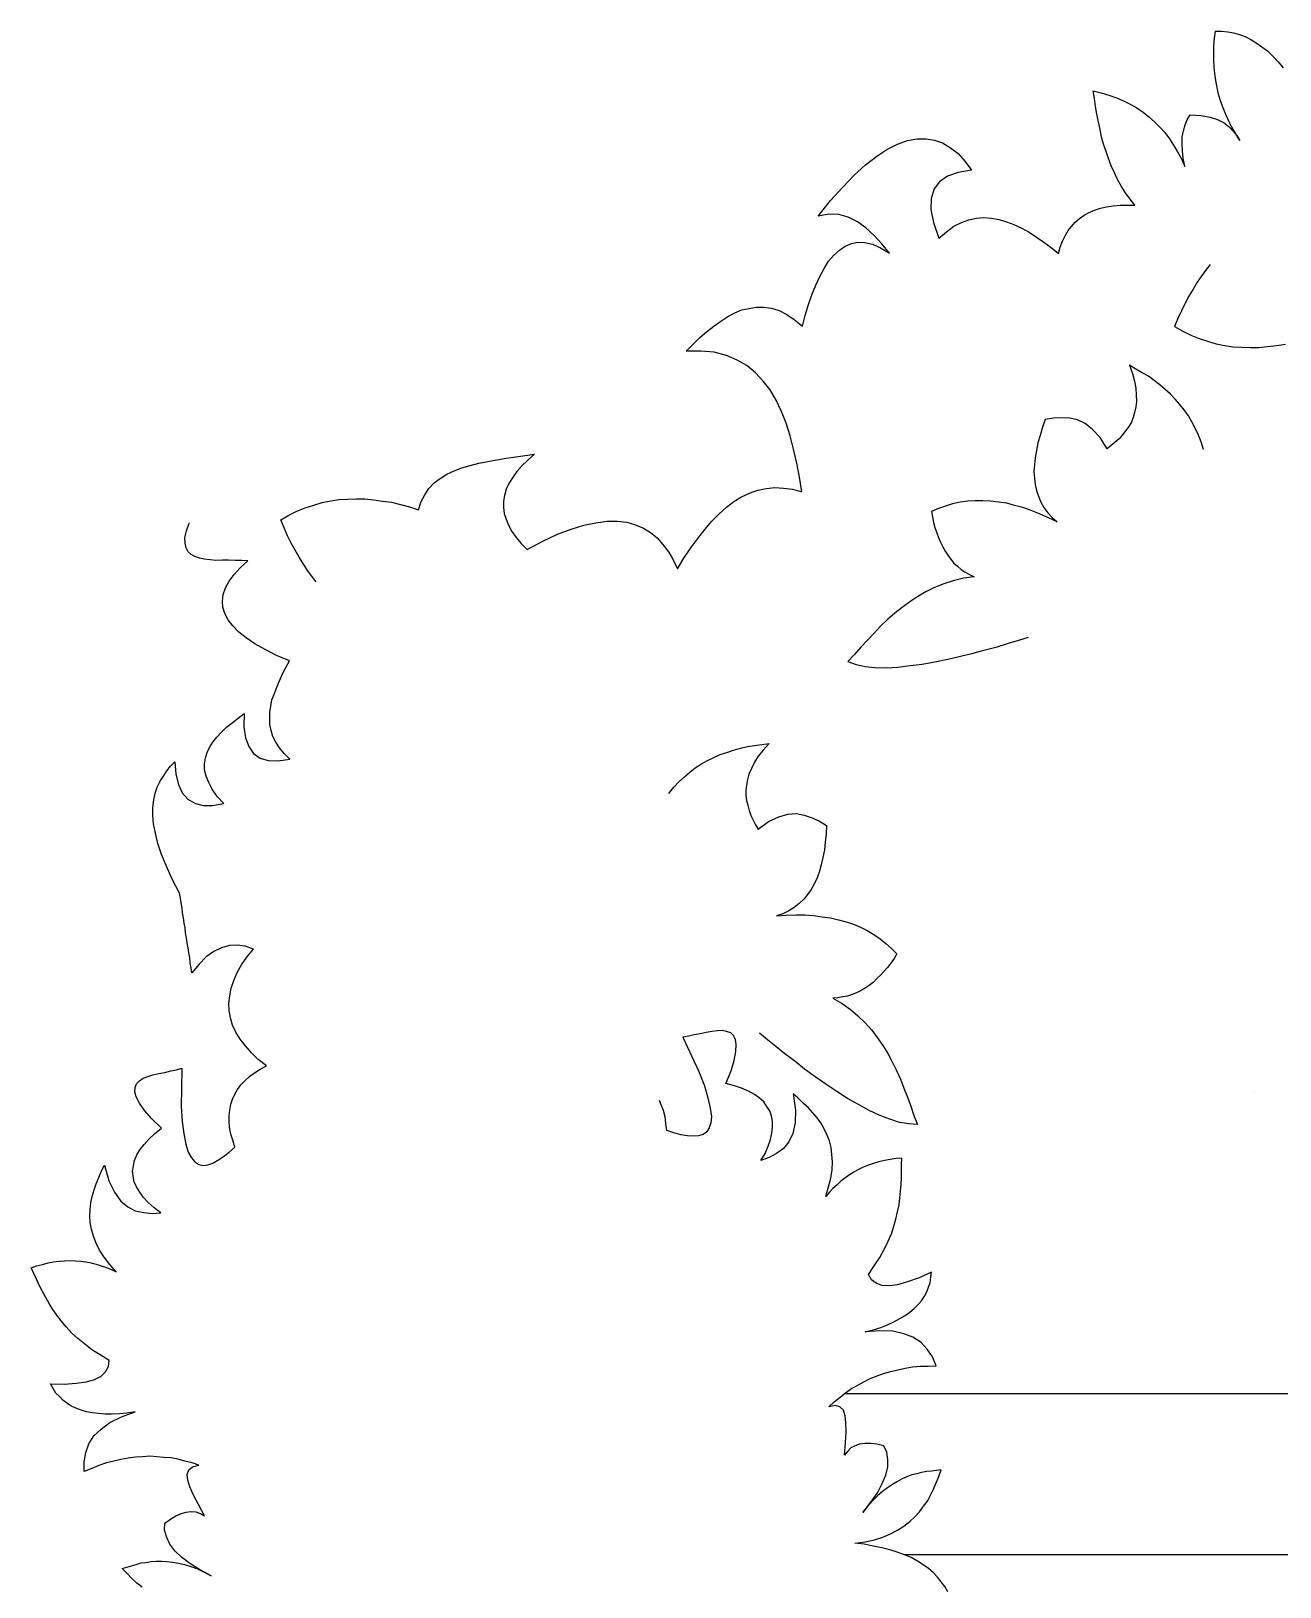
# Model space of a CAD drawing. Extents: x -24232 to 27340, y -23039 to 23489.
# Drawn here: x -17130.8 to -16743, y -18499.5 to -18016.2 of the extents above; entities that cross this region are included whole.
import ezdxf

# ---------------------------------------------------------------- set-up
doc = ezdxf.new("R2010")
doc.units = 0
doc.header["$LTSCALE"] = 10
for name, color, linetype in [('0-PLANTS', 11, 'CONTINUOUS'), ('1', 1, 'CONTINUOUS'), ('3', 3, 'CONTINUOUS')]:
    doc.layers.add(name, color=color, linetype=linetype)

msp = doc.modelspace()

# ---------------------------------------------------------------- linework, layer by layer
at = {"layer": '0-PLANTS', "color": 11}
msp.add_lwpolyline([(-16750.79, -18346.05), (-16750.79, -18346.05)], close=True, dxfattribs=at)
at = {"layer": '1'}
for points in [[(-17042.25, -18187.28), (-17043.39, -18185.88), (-17044.81, -18183.86), (-17046.23, -18181.83), (-17047.53, -18179.66), (-17048.83, -18177.48), (-17049.99, -18175.3), (-17051.17, -18172.97), (-17052.22, -18170.51), (-17053.28, -18168.04), (-17053.28, -18168.04), (-17050.72, -18166.56), (-17048.26, -18165.37), (-17045.66, -18164.3), (-17043.03, -18163.5), (-17040.4, -18162.7), (-17037.74, -18162.17), (-17035.21, -18161.78), (-17032.51, -18161.65), (-17029.82, -18161.52), (-17027.11, -18161.52), (-17024.37, -18161.8), (-17021.63, -18162.2), (-17018.88, -18162.61), (-17016.1, -18163.28), (-17013.33, -18163.96), (-17010.53, -18164.9), (-17010.53, -18164.9), (-17009.69, -18162.38), (-17008.55, -18160.23), (-17007.25, -18158.34), (-17005.66, -18156.56), (-17003.77, -18155.16), (-17001.73, -18153.87), (-16999.4, -18152.83), (-16997.05, -18151.92), (-16994.42, -18151.12), (-16991.78, -18150.45), (-16988.99, -18149.9), (-16986.2, -18149.36), (-16983.26, -18148.93), (-16980.32, -18148.51), (-16977.39, -18148.08), (-16974.45, -18147.66), (-16974.45, -18147.66), (-16976.57, -18149.49), (-16978.42, -18151.3), (-16980.01, -18153.08), (-16981.31, -18154.97), (-16982.49, -18156.71), (-16983.26, -18158.55), (-16983.74, -18160.49), (-16984.11, -18162.29), (-16984.06, -18164.18), (-16983.87, -18166.06), (-16983.28, -18167.89), (-16982.56, -18169.72), (-16981.56, -18171.65), (-16980.15, -18173.54), (-16978.61, -18175.42), (-16976.8, -18177.27), (-16976.8, -18177.27), (-16971.92, -18174.63), (-16967.38, -18172.55), (-16963.08, -18170.91), (-16959.13, -18169.71), (-16955.42, -18168.93), (-16951.95, -18168.45), (-16948.83, -18168.42), (-16945.82, -18168.8), (-16943.16, -18169.62), (-16940.63, -18170.59), (-16938.46, -18172), (-16936.4, -18173.69), (-16934.58, -18175.68), (-16932.86, -18177.94), (-16931.39, -18180.51), (-16930.04, -18183.22), (-16930.04, -18183.22), (-16928.06, -18179.91), (-16925.94, -18176.72), (-16923.79, -18173.8), (-16921.63, -18171.01), (-16919.44, -18168.49), (-16917.23, -18166.24), (-16914.86, -18164.11), (-16912.6, -18162.4), (-16910.17, -18160.94), (-16907.71, -18159.75), (-16905.1, -18158.82), (-16902.57, -18158.3), (-16899.89, -18158.03), (-16897.17, -18158.17), (-16894.42, -18158.57), (-16891.5, -18159.37), (-16891.5, -18159.37), (-16892.22, -18154.84), (-16893.06, -18150.45), (-16894.03, -18146.08), (-16895.11, -18141.99), (-16896.31, -18138.04), (-16897.76, -18134.39), (-16899.46, -18130.91), (-16901.26, -18127.7), (-16903.43, -18124.93), (-16905.86, -18122.33), (-16908.51, -18120.15), (-16911.52, -18118.42), (-16914.91, -18116.99), (-16918.67, -18116.01), (-16922.77, -18115.6), (-16927.37, -18115.65), (-16927.37, -18115.65), (-16925.27, -18113.55), (-16923.18, -18111.45), (-16921.06, -18109.61), (-16918.79, -18107.9), (-16916.64, -18106.33), (-16914.48, -18104.9), (-16912.3, -18103.74), (-16910.08, -18102.84), (-16907.83, -18102.35), (-16905.56, -18101.99), (-16903.26, -18102.03), (-16900.92, -18102.34), (-16898.55, -18103.06), (-16896.13, -18104.31), (-16893.81, -18105.84), (-16891.3, -18107.89), (-16891.3, -18107.89), (-16890.41, -18104.55), (-16889.39, -18101.2), (-16888.34, -18098.12), (-16887.14, -18095.16), (-16885.92, -18092.46), (-16884.54, -18090.02), (-16883.14, -18087.72), (-16881.57, -18085.8), (-16879.82, -18084.28), (-16878.05, -18083.02), (-16876.1, -18082.15), (-16874.11, -18081.82), (-16871.93, -18081.87), (-16869.57, -18082.45), (-16867.03, -18083.56), (-16864.29, -18085.18), (-16864.29, -18085.18), (-16866.61, -18082.3), (-16869.04, -18079.69), (-16871.57, -18077.37), (-16874.19, -18075.46), (-16877.05, -18073.98), (-16879.97, -18073.19), (-16883.09, -18073.09), (-16886.42, -18073.69), (-16886.42, -18073.69), (-16882.57, -18068.84), (-16878.78, -18064.67), (-16875.22, -18060.94), (-16871.74, -18057.75), (-16868.21, -18055.1), (-16865.03, -18053.03), (-16861.81, -18051.35), (-16858.67, -18050.23), (-16855.75, -18049.67), (-16852.91, -18049.66), (-16850.29, -18050.08), (-16847.77, -18050.91), (-16845.32, -18052.43), (-16842.98, -18054.23), (-16840.85, -18056.59), (-16838.81, -18059.37), (-16838.81, -18059.37), (-16842.93, -18060.19), (-16846.2, -18061.32), (-16848.74, -18063.06), (-16850.42, -18065.26), (-16851.35, -18068.19), (-16851.42, -18071.59), (-16850.61, -18075.7), (-16848.91, -18080.55), (-16848.91, -18080.55), (-16846.53, -18078.55), (-16844.26, -18076.84), (-16841.94, -18075.66), (-16839.58, -18074.89), (-16837.19, -18074.38), (-16834.92, -18074.15), (-16832.6, -18074.33), (-16830.25, -18074.78), (-16827.88, -18075.49), (-16825.63, -18076.35), (-16823.21, -18077.47), (-16820.92, -18078.73), (-16818.6, -18080.26), (-16816.29, -18081.79), (-16814.09, -18083.47), (-16811.74, -18085.27), (-16811.74, -18085.27), (-16811.26, -18083.33), (-16810.49, -18081.49), (-16809.71, -18079.79), (-16808.79, -18078.21), (-16807.7, -18076.88), (-16806.61, -18075.56), (-16805.23, -18074.47), (-16803.84, -18073.39), (-16802.3, -18072.56), (-16800.61, -18071.85), (-16798.77, -18071.26), (-16796.92, -18070.81), (-16794.79, -18070.46), (-16792.64, -18070.25), (-16790.47, -18070.31), (-16788.03, -18070.34), (-16788.03, -18070.34), (-16789.57, -18068.46), (-16790.99, -18066.43), (-16792.26, -18064.52), (-16793.43, -18062.34), (-16794.44, -18060.27), (-16795.47, -18058.07), (-16796.23, -18055.84), (-16797, -18053.62), (-16797.76, -18051.39), (-16798.38, -18049.15), (-16798.89, -18046.76), (-16799.4, -18044.38), (-16799.9, -18041.99), (-16800.28, -18039.59), (-16800.65, -18037.19), (-16801.02, -18034.79), (-16801.02, -18034.79), (-16798.53, -18035.35), (-16796.16, -18036.07), (-16793.77, -18036.91), (-16791.64, -18037.92), (-16789.51, -18038.93), (-16787.5, -18040.09), (-16785.48, -18041.38), (-16783.71, -18042.83), (-16781.93, -18044.41), (-16780.28, -18046.01), (-16778.75, -18047.75), (-16777.35, -18049.65), (-16776.06, -18051.68), (-16774.78, -18053.72), (-16773.61, -18055.91), (-16772.57, -18058.25), (-16772.57, -18058.25), (-16773.09, -18055.72), (-16773.31, -18053.44), (-16773.41, -18051.15), (-16773.34, -18049.11), (-16772.98, -18047.18), (-16772.49, -18045.37), (-16771.83, -18043.82), (-16770.9, -18042.24), (-16770.9, -18042.24), (-16767.49, -18042.44), (-16764.73, -18042.98), (-16762.36, -18043.7), (-16760.36, -18044.72), (-16758.76, -18045.91), (-16757.54, -18047.28), (-16756.45, -18048.66), (-16755.49, -18050.19), (-16755.49, -18050.19), (-16756.77, -18048.15), (-16757.92, -18046.1), (-16758.93, -18044.17), (-16759.81, -18042.09), (-16760.69, -18040.01), (-16761.44, -18037.92), (-16762.06, -18035.81), (-16762.54, -18033.69), (-16762.88, -18031.56), (-16763.23, -18029.43), (-16763.44, -18027.28), (-16763.52, -18025.12), (-16763.6, -18022.96), (-16763.54, -18020.79), (-16763.36, -18018.47), (-16763.04, -18016.27), (-16763.04, -18016.27), (-16761.15, -18016.22), (-16759.23, -18016.44), (-16757.43, -18016.8), (-16755.62, -18017.3), (-16753.8, -18017.93), (-16752.09, -18018.85), (-16750.36, -18019.9), (-16748.62, -18021.08), (-16746.86, -18022.39), (-16745.21, -18023.99), (-16743.55, -18025.72), (-16742.01, -18027.6)], [(-16764.71, -18088.77), (-16765.85, -18090.16), (-16767.27, -18092.18), (-16768.69, -18094.21), (-16769.99, -18096.38), (-16771.29, -18098.56), (-16772.45, -18100.75), (-16773.63, -18103.07), (-16774.69, -18105.54), (-16775.74, -18108), (-16775.74, -18108), (-16773.18, -18109.48), (-16770.72, -18110.67), (-16768.12, -18111.74), (-16765.49, -18112.54), (-16762.86, -18113.34), (-16760.21, -18113.87), (-16757.67, -18114.26), (-16754.98, -18114.39), (-16752.28, -18114.52), (-16749.57, -18114.52), (-16746.84, -18114.24), (-16744.09, -18113.84), (-16741.34, -18113.43)], [(-16766.79, -18146.19), (-16766.79, -18146.19), (-16767.49, -18143.81), (-16768.31, -18141.71), (-16769.33, -18139.59), (-16770.36, -18137.65), (-16771.4, -18135.72), (-16772.73, -18133.85), (-16774.08, -18132.17), (-16775.53, -18130.57), (-16776.99, -18128.97), (-16778.66, -18127.55), (-16780.32, -18126.12), (-16782.09, -18124.78), (-16783.86, -18123.43), (-16785.76, -18122.36), (-16787.74, -18121.19), (-16789.72, -18120.01), (-16789.72, -18120.01), (-16788.85, -18122.6), (-16788.15, -18124.98), (-16787.81, -18127.12), (-16787.66, -18129.25), (-16787.59, -18131.27), (-16787.78, -18132.97), (-16788.15, -18134.66), (-16788.61, -18136.24), (-16789.16, -18137.71), (-16789.97, -18139.06), (-16790.88, -18140.31), (-16791.88, -18141.63), (-16792.98, -18142.86), (-16794.15, -18143.97), (-16795.41, -18144.99), (-16796.67, -18146), (-16796.67, -18146), (-16798.79, -18142.51), (-16801.19, -18139.95), (-16803.49, -18138.16), (-16805.85, -18136.95), (-16808.29, -18136.49), (-16810.86, -18136.31), (-16813.36, -18136.42), (-16815.91, -18136.91), (-16815.91, -18136.91), (-16816.75, -18139.31), (-16817.5, -18141.81), (-16818.23, -18144.13), (-16818.58, -18146.49), (-16819.02, -18148.74), (-16819.25, -18150.83), (-16819.39, -18153.01), (-16819.24, -18155.14), (-16819.07, -18157.08), (-16818.6, -18158.95), (-16818.03, -18160.74), (-16817.26, -18162.54), (-16816.29, -18164.18), (-16815.13, -18165.84), (-16813.76, -18167.33), (-16812.18, -18168.66), (-16812.18, -18168.66), (-16814.92, -18167.4), (-16817.66, -18166.14), (-16820.23, -18165.1), (-16822.82, -18164.24), (-16825.43, -18163.57), (-16827.85, -18162.92), (-16830.4, -18162.55), (-16832.86, -18162.28), (-16835.24, -18162.12), (-16837.64, -18162.14), (-16839.95, -18162.28), (-16842.29, -18162.6), (-16844.64, -18163.11), (-16846.83, -18163.83), (-16849.02, -18164.55), (-16851.23, -18165.46), (-16851.23, -18165.46), (-16850.93, -18167.12), (-16850.55, -18168.89), (-16850.14, -18170.46), (-16849.55, -18172.06), (-16849.04, -18173.56), (-16848.43, -18174.96), (-16847.73, -18176.48), (-16847.01, -18177.8), (-16846.19, -18179.04), (-16845.26, -18180.2), (-16844.25, -18181.46), (-16843.11, -18182.45), (-16841.97, -18183.43), (-16840.81, -18184.23), (-16839.46, -18185.05), (-16838.01, -18185.78), (-16838.01, -18185.78), (-16841.31, -18186.19), (-16844.47, -18186.99), (-16847.35, -18187.93), (-16850.25, -18189.05), (-16852.98, -18190.38), (-16855.44, -18191.84), (-16857.92, -18193.48), (-16860.32, -18195.24), (-16862.63, -18197.09), (-16864.86, -18199.05), (-16867, -18201.12), (-16869.06, -18203.29), (-16871.12, -18205.47), (-16873.17, -18207.64), (-16875.15, -18209.92), (-16877.2, -18212.09), (-16877.2, -18212.09), (-16874.61, -18212.94), (-16871.81, -18213.63), (-16868.68, -18213.88), (-16865.14, -18213.98), (-16861.67, -18213.78), (-16857.88, -18213.33), (-16854.09, -18212.88), (-16850.18, -18212.16), (-16846.16, -18211.35), (-16842.23, -18210.43), (-16838.3, -18209.52), (-16834.53, -18208.4), (-16830.79, -18207.46), (-16827.32, -18206.4), (-16824.14, -18205.41), (-16821.07, -18204.5)], [(-17096.29, -18499.66), (-17097.93, -18498.35), (-17099.45, -18496.89), (-17100.97, -18495.43), (-17102.5, -18493.84), (-17102.5, -18493.84), (-17101.06, -18493.4), (-17099.61, -18492.97), (-17098.17, -18492.54), (-17096.59, -18492.1), (-17095.12, -18491.93), (-17093.52, -18491.62), (-17091.9, -18491.58), (-17090.28, -18491.53), (-17088.64, -18491.62), (-17086.86, -18491.83), (-17085.06, -18492.17), (-17083.11, -18492.63), (-17081.14, -18493.23), (-17079.16, -18493.96), (-17077.02, -18494.94), (-17074.86, -18496.06), (-17074.86, -18496.06), (-17078.46, -18494.15), (-17081.51, -18492.32), (-17084.04, -18490.3), (-17086.16, -18488.36), (-17087.75, -18486.23), (-17088.66, -18484.16), (-17089.31, -18481.93), (-17089.28, -18479.76), (-17089.28, -18479.76), (-17087.53, -18478.48), (-17085.87, -18477.48), (-17084.19, -18476.75), (-17082.61, -18476.31), (-17081.14, -18476.14), (-17079.64, -18476.25), (-17078.22, -18476.77), (-17076.93, -18477.44), (-17076.93, -18477.44), (-17078.8, -18473.99), (-17080.35, -18471.04), (-17081.45, -18468.45), (-17082.09, -18466.35), (-17082.29, -18464.61), (-17081.76, -18463.2), (-17080.65, -18462.26), (-17078.67, -18461.77), (-17078.67, -18461.77), (-17080.78, -18461.05), (-17083.01, -18460.49), (-17085.11, -18459.91), (-17087.33, -18459.48), (-17089.52, -18459.31), (-17091.71, -18459.15), (-17093.89, -18458.98), (-17096.19, -18459.1), (-17098.34, -18459.21), (-17100.61, -18459.59), (-17102.87, -18459.98), (-17105.11, -18460.5), (-17107.36, -18461.02), (-17109.71, -18461.82), (-17111.92, -18462.75), (-17114.25, -18463.68), (-17114.25, -18463.68), (-17114.31, -18460.71), (-17113.82, -18457.81), (-17112.9, -18455.13), (-17111.27, -18452.64), (-17109.07, -18450.5), (-17106.32, -18448.43), (-17102.72, -18446.68), (-17098.42, -18445.11), (-17098.42, -18445.11), (-17100.95, -18445.53), (-17103.36, -18445.8), (-17105.65, -18445.92), (-17107.82, -18445.89), (-17109.88, -18445.71), (-17111.79, -18445.51), (-17113.6, -18445.17), (-17115.28, -18444.68), (-17116.84, -18444.04), (-17118.27, -18443.38), (-17119.73, -18442.46), (-17120.92, -18441.51), (-17121.99, -18440.41), (-17123.06, -18439.31), (-17123.89, -18437.91), (-17124.73, -18436.51), (-17124.73, -18436.51), (-17120.51, -18436.58), (-17116.75, -18436.3), (-17113.55, -18435.81), (-17111.05, -18435.13), (-17109, -18434.08), (-17107.66, -18432.72), (-17106.75, -18431.12), (-17106.55, -18429.2), (-17106.55, -18429.2), (-17109.32, -18427.48), (-17111.94, -18425.87), (-17114.17, -18424.08), (-17116.26, -18422.42), (-17118.22, -18420.6), (-17119.92, -18418.75), (-17121.33, -18417.01), (-17122.76, -18415.14), (-17124.04, -18413.38), (-17125.2, -18411.48), (-17126.21, -18409.69), (-17127.24, -18407.77), (-17128.12, -18405.97), (-17128.99, -18404.17), (-17129.89, -18402.23), (-17130.76, -18400.43), (-17130.76, -18400.43), (-17129.07, -18399.84), (-17127.22, -18399.36), (-17125.51, -18398.9), (-17123.78, -18398.57), (-17122.04, -18398.38), (-17120.44, -18398.2), (-17118.68, -18398.14), (-17117.04, -18398.23), (-17115.41, -18398.32), (-17113.75, -18398.55), (-17112.09, -18398.9), (-17110.55, -18399.28), (-17109.01, -18399.78), (-17107.33, -18400.27), (-17105.9, -18400.93), (-17104.32, -18401.7), (-17104.32, -18401.7), (-17106.34, -18399.35), (-17108.08, -18397.1), (-17109.54, -18394.96), (-17110.6, -18392.77), (-17111.39, -18390.55), (-17112.03, -18388.46), (-17112.4, -18386.33), (-17112.49, -18384.3), (-17112.44, -18382.26), (-17112.26, -18380.21), (-17111.8, -18378.26), (-17111.22, -18376.16), (-17110.61, -18374.33), (-17109.75, -18372.34), (-17108.88, -18370.34), (-17108.01, -18368.48), (-17108.01, -18368.48), (-17106.65, -18373.35), (-17104.9, -18376.95), (-17102.96, -18379.72), (-17100.73, -18381.51), (-17098.42, -18382.74), (-17095.79, -18383.26), (-17093.19, -18383.52), (-17090.49, -18383.35), (-17090.49, -18383.35), (-17092.56, -18381.82), (-17094.38, -18380.12), (-17095.91, -18378.53), (-17097.04, -18376.89), (-17098.04, -18375.24), (-17098.75, -18373.69), (-17099.08, -18371.97), (-17099.26, -18370.36), (-17099.03, -18368.71), (-17098.68, -18367.04), (-17097.92, -18365.33), (-17097.01, -18363.74), (-17095.7, -18362.1), (-17094.14, -18360.3), (-17092.41, -18358.75), (-17090.3, -18357.03), (-17090.3, -18357.03), (-17093.33, -18354.11), (-17095.52, -18351.51), (-17097.13, -18349.24), (-17098.15, -18347.32), (-17098.6, -18345.75), (-17098.48, -18344.38), (-17098.06, -18343.25), (-17097.08, -18342.32), (-17095.95, -18341.52), (-17094.52, -18340.95), (-17092.94, -18340.51), (-17091.1, -18340.03), (-17089.24, -18339.69), (-17087.39, -18339.21), (-17085.67, -18338.89), (-17083.95, -18338.43), (-17083.95, -18338.43), (-17084.06, -18344.81), (-17084.13, -18350.24), (-17083.88, -18354.96), (-17083.32, -18358.83), (-17082.69, -18362.01), (-17082.01, -18364.51), (-17081, -18366.3), (-17079.91, -18367.53), (-17078.73, -18368.35), (-17077.35, -18368.61), (-17075.88, -18368.44), (-17074.31, -18367.86), (-17072.78, -18367.01), (-17071.01, -18365.87), (-17069.27, -18364.46), (-17067.54, -18362.91), (-17067.54, -18362.91), (-17068.18, -18360.81), (-17068.81, -18358.85), (-17069.16, -18356.85), (-17069.24, -18354.96), (-17069.31, -18353.07), (-17069.09, -18351.42), (-17068.75, -18349.62), (-17068.24, -18348.07), (-17067.47, -18346.49), (-17066.68, -18345.05), (-17065.62, -18343.58), (-17064.4, -18342.36), (-17062.93, -18340.97), (-17061.42, -18339.86), (-17059.65, -18338.71), (-17057.73, -18337.68), (-17057.73, -18337.68), (-17060.26, -18335.66), (-17062.39, -18333.59), (-17064.25, -18331.49), (-17065.84, -18329.36), (-17067.17, -18327.21), (-17068.22, -18325.02), (-17068.88, -18322.79), (-17069.26, -18320.52), (-17069.38, -18318.23), (-17069.1, -18315.9), (-17068.68, -18313.54), (-17067.86, -18311.15), (-17066.78, -18308.72), (-17065.42, -18306.27), (-17063.79, -18303.92), (-17061.76, -18301.39), (-17061.76, -18301.39), (-17064.31, -18300.45), (-17066.78, -18300.18), (-17069.2, -18300.31), (-17071.7, -18301), (-17074.01, -18302.2), (-17076.41, -18303.83), (-17078.59, -18306.1), (-17080.87, -18308.8), (-17080.87, -18308.8), (-17081.05, -18307.19), (-17081.35, -18305.73), (-17081.52, -18304.12), (-17081.84, -18302.53), (-17082, -18301.06), (-17082.31, -18299.46), (-17082.48, -18297.99), (-17082.79, -18296.4), (-17082.97, -18294.79), (-17083.26, -18293.33), (-17083.44, -18291.73), (-17083.76, -18290.13), (-17083.92, -18288.66), (-17084.23, -18287.07), (-17084.39, -18285.59), (-17084.71, -18284), (-17084.71, -18284), (-17086.95, -18279.64), (-17088.75, -18275.64), (-17090.24, -18272.01), (-17091.43, -18268.61), (-17092.19, -18265.44), (-17092.79, -18262.53), (-17092.95, -18259.83), (-17092.95, -18257.39), (-17092.67, -18255.06), (-17092.22, -18252.97), (-17091.61, -18251.14), (-17090.73, -18249.28), (-17089.69, -18247.67), (-17088.65, -18246.07), (-17087.46, -18244.58), (-17086.12, -18243.21), (-17086.12, -18243.21), (-17085.82, -18247.11), (-17085.06, -18250.28), (-17083.83, -18252.85), (-17082.11, -18254.83), (-17079.94, -18256.08), (-17077.43, -18256.75), (-17074.44, -18256.83), (-17070.98, -18256.17), (-17070.98, -18256.17), (-17072.99, -18253.96), (-17074.6, -18251.69), (-17075.64, -18249.64), (-17076.4, -18247.69), (-17076.89, -18245.71), (-17076.96, -18243.82), (-17076.62, -18242.02), (-17076.13, -18240.34), (-17075.36, -18238.76), (-17074.31, -18237.15), (-17073.14, -18235.53), (-17071.68, -18234.01), (-17070.09, -18232.48), (-17068.35, -18231.07), (-17066.47, -18229.64), (-17064.6, -18228.21), (-17064.6, -18228.21), (-17064.69, -18232.29), (-17064.16, -18235.76), (-17063.18, -18238.49), (-17061.72, -18240.64), (-17059.67, -18242.04), (-17057.14, -18242.84), (-17054.02, -18242.9), (-17050.41, -18242.37), (-17050.41, -18242.37), (-17052.23, -18240.67), (-17053.64, -18238.93), (-17054.79, -18237.16), (-17055.67, -18235.36), (-17056.28, -18233.53), (-17056.62, -18231.66), (-17056.69, -18229.77), (-17056.63, -18227.87), (-17056.31, -18225.94), (-17055.98, -18224), (-17055.25, -18222.02), (-17054.52, -18220.04), (-17053.66, -18218.05), (-17052.67, -18215.91), (-17051.68, -18213.9), (-17050.55, -18211.87), (-17050.55, -18211.87), (-17054.53, -18210.15), (-17058.12, -18208.37), (-17061.3, -18206.56), (-17063.95, -18204.68), (-17066.32, -18202.91), (-17068.16, -18200.95), (-17069.59, -18199.07), (-17070.62, -18197.15), (-17071.24, -18195.19), (-17071.32, -18193.3), (-17071.14, -18191.24), (-17070.43, -18189.13), (-17069.29, -18187.11), (-17067.76, -18185.04), (-17065.83, -18182.93), (-17063.49, -18180.77), (-17063.49, -18180.77), (-17065.39, -18180.71), (-17067.43, -18180.66), (-17069.47, -18180.62), (-17071.38, -18180.56), (-17073.4, -18180.65), (-17075.19, -18180.44), (-17076.97, -18180.23), (-17078.49, -18179.99), (-17079.9, -18179.47), (-17081.06, -18178.79), (-17081.97, -18177.94), (-17082.64, -18176.79), (-17082.94, -18175.33), (-17083, -18173.58), (-17082.55, -18171.49), (-17081.73, -18169.1), (-17081.73, -18169.1), (-17081.83, -18169)], [(-16932.79, -18253.03), (-16932.79, -18253.03), (-16931.25, -18251.1), (-16929.69, -18249.47), (-16927.94, -18247.89), (-16926.25, -18246.49), (-16924.56, -18245.09), (-16922.62, -18243.86), (-16920.74, -18242.82), (-16918.78, -18241.89), (-16916.83, -18240.97), (-16914.75, -18240.28), (-16912.67, -18239.59), (-16910.52, -18239.01), (-16908.37, -18238.44), (-16906.21, -18238.17), (-16903.93, -18237.83), (-16901.66, -18237.5), (-16901.66, -18237.5), (-16903.44, -18239.56), (-16904.99, -18241.5), (-16906.12, -18243.35), (-16907.06, -18245.26), (-16907.89, -18247.11), (-16908.36, -18248.76), (-16908.65, -18250.46), (-16908.83, -18252.09), (-16908.88, -18253.66), (-16908.64, -18255.22), (-16908.27, -18256.71), (-16907.84, -18258.32), (-16907.3, -18259.87), (-16906.63, -18261.35), (-16905.85, -18262.76), (-16905.06, -18264.18), (-16905.06, -18264.18), (-16901.79, -18261.75), (-16898.59, -18260.29), (-16895.79, -18259.51), (-16893.14, -18259.28), (-16890.71, -18259.78), (-16888.26, -18260.58), (-16885.99, -18261.63), (-16883.82, -18263.05), (-16883.82, -18263.05), (-16883.95, -18265.59), (-16884.21, -18268.19), (-16884.41, -18270.61), (-16884.97, -18272.93), (-16885.42, -18275.18), (-16886, -18277.2), (-16886.7, -18279.28), (-16887.64, -18281.19), (-16888.54, -18282.91), (-16889.68, -18284.47), (-16890.89, -18285.91), (-16892.27, -18287.29), (-16893.8, -18288.44), (-16895.5, -18289.54), (-16897.33, -18290.4), (-16899.3, -18291.02), (-16899.3, -18291.02), (-16896.29, -18290.9), (-16893.28, -18290.77), (-16890.5, -18290.78), (-16887.78, -18290.96), (-16885.11, -18291.33), (-16882.62, -18291.65), (-16880.12, -18292.27), (-16877.74, -18292.96), (-16875.48, -18293.71), (-16873.27, -18294.64), (-16871.18, -18295.64), (-16869.14, -18296.82), (-16867.15, -18298.18), (-16865.4, -18299.68), (-16863.65, -18301.17), (-16861.95, -18302.85), (-16861.95, -18302.85), (-16862.85, -18304.28), (-16863.88, -18305.77), (-16864.85, -18307.07), (-16866, -18308.33), (-16867.04, -18309.52), (-16868.14, -18310.59), (-16869.36, -18311.73), (-16870.52, -18312.68), (-16871.76, -18313.52), (-16873.05, -18314.23), (-16874.47, -18315.02), (-16875.89, -18315.5), (-16877.32, -18315.98), (-16878.7, -18316.28), (-16880.25, -18316.53), (-16881.88, -18316.65), (-16881.88, -18316.65), (-16878.98, -18318.28), (-16876.36, -18320.22), (-16874.05, -18322.18), (-16871.79, -18324.31), (-16869.76, -18326.58), (-16868.04, -18328.86), (-16866.37, -18331.33), (-16864.81, -18333.86), (-16863.38, -18336.45), (-16862.06, -18339.11), (-16860.86, -18341.83), (-16859.78, -18344.62), (-16858.7, -18347.41), (-16857.61, -18350.2), (-16856.65, -18353.06), (-16855.57, -18355.85), (-16855.57, -18355.85), (-16858.29, -18355.66), (-16861.14, -18355.24), (-16864.14, -18354.28), (-16867.45, -18353.03), (-16870.59, -18351.53), (-16873.92, -18349.68), (-16877.26, -18347.83), (-16880.6, -18345.68), (-16884.02, -18343.41), (-16887.31, -18341.07), (-16890.61, -18338.73), (-16893.66, -18336.27), (-16896.78, -18333.99), (-16899.59, -18331.69), (-16902.15, -18329.57), (-16904.65, -18327.56)], [(-16846.17, -18501.12), (-16847.12, -18499.44), (-16848.17, -18497.94), (-16849.34, -18496.47), (-16850.65, -18495.05), (-16852.16, -18493.83), (-16853.81, -18492.66), (-16855.59, -18491.53), (-16857.49, -18490.44), (-16859.61, -18489.56), (-16861.86, -18488.72), (-16864.19, -18488.05), (-16866.65, -18487.42), (-16869.37, -18486.87), (-16872.1, -18486.32), (-16875.03, -18485.99), (-16875.03, -18485.99), (-16871.79, -18485.52), (-16868.88, -18484.88), (-16866.31, -18484.06), (-16863.95, -18483.02), (-16861.77, -18481.9), (-16859.75, -18480.69), (-16857.94, -18479.27), (-16856.43, -18477.8), (-16854.96, -18476.2), (-16853.66, -18474.51), (-16852.48, -18472.86), (-16851.52, -18471), (-16850.56, -18469.14), (-16849.77, -18467.19), (-16848.97, -18465.24), (-16848.22, -18463.16), (-16848.22, -18463.16), (-16849.71, -18463.35), (-16851.21, -18463.54), (-16852.7, -18463.74), (-16854.33, -18463.97), (-16855.74, -18464.42), (-16857.32, -18464.78), (-16858.82, -18465.4), (-16860.32, -18466.02), (-16861.78, -18466.77), (-16863.32, -18467.69), (-16864.83, -18468.73), (-16866.42, -18469.95), (-16867.98, -18471.29), (-16869.49, -18472.76), (-16871.04, -18474.53), (-16872.56, -18476.43), (-16872.56, -18476.43), (-16870.05, -18473.23), (-16868.01, -18470.31), (-16866.52, -18467.43), (-16865.38, -18464.81), (-16864.79, -18462.21), (-16864.8, -18459.95), (-16865.11, -18457.65), (-16866.02, -18455.68), (-16866.02, -18455.68), (-16868.15, -18455.22), (-16870.06, -18454.98), (-16871.89, -18455), (-16873.52, -18455.24), (-16874.93, -18455.69), (-16876.26, -18456.39), (-16877.34, -18457.44), (-16878.25, -18458.58), (-16878.25, -18458.58), (-16877.94, -18454.67), (-16877.73, -18451.35), (-16877.78, -18448.53), (-16878.04, -18446.35), (-16878.58, -18444.69), (-16879.63, -18443.61), (-16881.03, -18443.2), (-16883.04, -18443.56), (-16883.04, -18443.56), (-16881.4, -18442.05), (-16879.59, -18440.62), (-16877.91, -18439.24), (-16876.06, -18437.94), (-16874.13, -18436.9), (-16872.2, -18435.86), (-16870.26, -18434.82), (-16868.12, -18434), (-16866.11, -18433.22), (-16863.88, -18432.65), (-16861.66, -18432.08), (-16859.4, -18431.64), (-16857.13, -18431.2), (-16854.66, -18430.98), (-16852.27, -18430.93), (-16849.75, -18430.83), (-16849.75, -18430.83), (-16850.91, -18428.09), (-16852.54, -18425.64), (-16854.47, -18423.57), (-16856.97, -18421.96), (-16859.85, -18420.9), (-16863.21, -18420.13), (-16867.21, -18419.99), (-16871.78, -18420.31), (-16871.78, -18420.31), (-16869.3, -18419.66), (-16866.98, -18418.93), (-16864.84, -18418.1), (-16862.87, -18417.19), (-16861.07, -18416.19), (-16859.39, -18415.23), (-16857.89, -18414.19), (-16856.55, -18413.05), (-16855.38, -18411.83), (-16854.35, -18410.65), (-16853.39, -18409.22), (-16852.69, -18407.86), (-16852.16, -18406.42), (-16851.63, -18404.98), (-16851.44, -18403.36), (-16851.24, -18401.75), (-16851.24, -18401.75), (-16855.06, -18403.53), (-16858.62, -18404.8), (-16861.74, -18405.66), (-16864.3, -18406.05), (-16866.6, -18405.93), (-16868.38, -18405.23), (-16869.86, -18404.14), (-16870.82, -18402.47), (-16870.82, -18402.47), (-16868.99, -18399.76), (-16867.25, -18397.23), (-16865.94, -18394.69), (-16864.72, -18392.32), (-16863.66, -18389.86), (-16862.86, -18387.49), (-16862.28, -18385.32), (-16861.74, -18383.02), (-16861.28, -18380.9), (-16861, -18378.69), (-16860.8, -18376.64), (-16860.64, -18374.47), (-16860.57, -18372.47), (-16860.51, -18370.47), (-16860.48, -18368.34), (-16860.41, -18366.34), (-16860.41, -18366.34), (-16862.2, -18366.48), (-16864.08, -18366.8), (-16865.83, -18367.07), (-16867.54, -18367.48), (-16869.21, -18368.01), (-16870.75, -18368.5), (-16872.38, -18369.16), (-16873.84, -18369.91), (-16875.3, -18370.66), (-16876.71, -18371.53), (-16878.09, -18372.54), (-16879.34, -18373.5), (-16880.55, -18374.59), (-16881.88, -18375.73), (-16882.92, -18376.91), (-16884.05, -18378.25), (-16884.05, -18378.25), (-16883.16, -18375.28), (-16882.48, -18372.52), (-16882.02, -18369.97), (-16881.95, -18367.54), (-16882.13, -18365.2), (-16882.4, -18363.02), (-16882.92, -18360.92), (-16883.67, -18359.04), (-16884.54, -18357.19), (-16885.54, -18355.39), (-16886.75, -18353.8), (-16888.14, -18352.12), (-16889.44, -18350.69), (-16891.04, -18349.22), (-16892.64, -18347.75), (-16894.2, -18346.41), (-16894.2, -18346.41), (-16893.45, -18351.41), (-16893.59, -18355.41), (-16894.23, -18358.73), (-16895.54, -18361.27), (-16897.15, -18363.34), (-16899.34, -18364.88), (-16901.62, -18366.17), (-16904.15, -18367.12), (-16904.15, -18367.12), (-16902.88, -18364.88), (-16901.91, -18362.59), (-16901.16, -18360.51), (-16900.79, -18358.56), (-16900.56, -18356.64), (-16900.53, -18354.94), (-16900.94, -18353.23), (-16901.43, -18351.69), (-16902.3, -18350.27), (-16903.31, -18348.89), (-16904.7, -18347.64), (-16906.18, -18346.55), (-16908.04, -18345.59), (-16910.2, -18344.58), (-16912.4, -18343.87), (-16915.04, -18343.15), (-16915.04, -18343.15), (-16913.45, -18339.25), (-16912.51, -18335.98), (-16911.97, -18333.26), (-16911.81, -18331.09), (-16912.04, -18329.47), (-16912.71, -18328.27), (-16913.55, -18327.4), (-16914.82, -18326.96), (-16916.18, -18326.69), (-16917.72, -18326.75), (-16919.34, -18326.99), (-16921.22, -18327.3), (-16923.06, -18327.75), (-16924.94, -18328.06), (-16926.65, -18328.47), (-16928.4, -18328.74), (-16928.4, -18328.74), (-16925.71, -18334.53), (-16923.43, -18339.46), (-16921.74, -18343.87), (-16920.68, -18347.64), (-16919.95, -18350.8), (-16919.56, -18353.36), (-16919.76, -18355.41), (-16920.25, -18356.98), (-16920.99, -18358.2), (-16922.15, -18359), (-16923.56, -18359.45), (-16925.23, -18359.55), (-16926.97, -18359.4), (-16929.06, -18359.08), (-16931.22, -18358.5), (-16933.43, -18357.78), (-16933.43, -18357.78), (-16933.7, -18355.61), (-16933.93, -18353.56), (-16934.41, -18351.59), (-16935.11, -18349.83), (-16935.67, -18348.43)]]:
    msp.add_lwpolyline(points, dxfattribs=at)
at = {"layer": '3'}
for p, q in [((-16437.41, -18439.61), (-16878.36, -18439.61)), ((-16470.31, -18489.61), (-16859.49, -18489.61))]:
    msp.add_line(p, q, dxfattribs=at)

doc.saveas('drawing.dxf')
